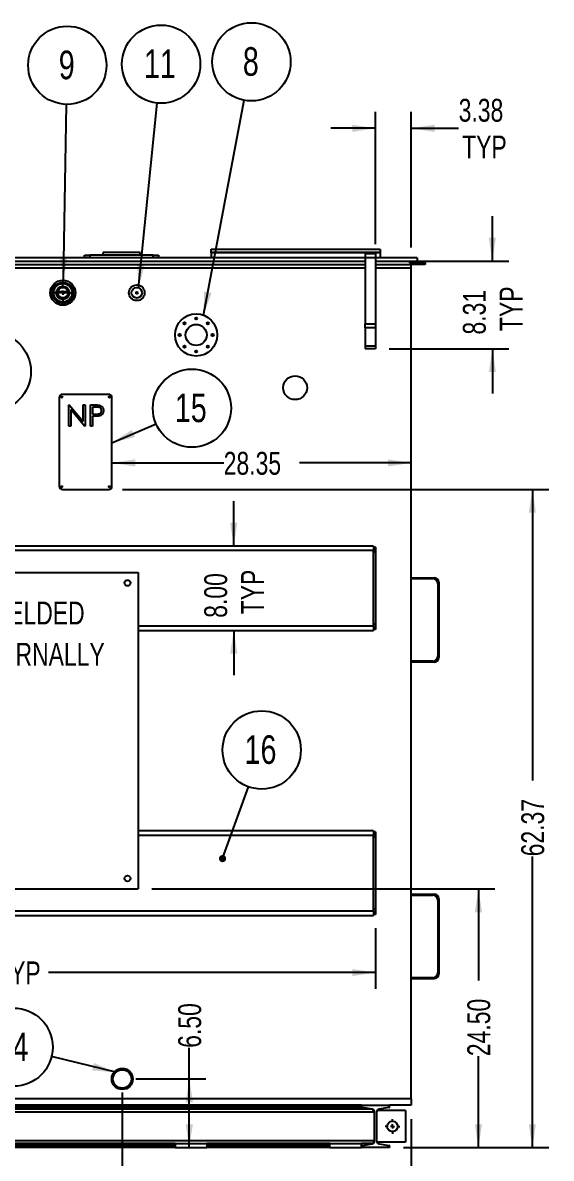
# Model space of a CAD drawing. Header units: inches. Extents: x 0 to 16.5, y 0 to 11.7.
# Drawn here: x 6.545 to 8.471, y 2.153 to 6.292 of the extents above; entities that cross this region are included whole.
import ezdxf

# ---------------------------------------------------------------- set-up
doc = ezdxf.new("R2010")
doc.units = ezdxf.units.IN
doc.header["$MEASUREMENT"] = 0
doc.layers.add('FORMAT', color=7, linetype='Continuous')
doc.styles.add('SLDTEXTSTYLE0', font='TXT', dxfattribs={"width": 0.75})
doc.dimstyles.new('SLDDIMSTYLE0', dxfattribs={"dimtxt": 0.084961, "dimasz": 0.084961, "dimexe": 0, "dimexo": 0.0625, "dimgap": 0.02124, "dimtad": 0, "dimlfac": 26, "dimrnd": 1e-09, "dimzin": 4, "dimdsep": 46, "dimtxsty": 'SLDTEXTSTYLE0', "dimsah": 1, "dimcen": 0.09, "dimadec": 0, "dimazin": 1, "dimtfac": 1, "dimtmove": 0, "dimatfit": 0, "dimfxl": 0, "dimfrac": 2, "dimtolj": 1, "dimtzin": 12, "dimarcsym": 0})
doc.dimstyles.new('SLDDIMSTYLE1', dxfattribs={"dimtxt": 0.084961, "dimasz": 0.084961, "dimexe": 0, "dimexo": 0.0625, "dimgap": 0.02124, "dimtad": 0, "dimlfac": 26, "dimrnd": 1e-09, "dimzin": 12, "dimdsep": 46, "dimtxsty": 'SLDTEXTSTYLE0', "dimsah": 1, "dimcen": 0.09, "dimadec": 0, "dimazin": 3, "dimtfac": 1, "dimtofl": 0, "dimtmove": 0, "dimatfit": 3, "dimfxl": 0, "dimfrac": 2, "dimtolj": 1, "dimtzin": 12, "dimarcsym": 0})
doc.dimstyles.new('SLDDIMSTYLE2', dxfattribs={"dimtxt": 0.084961, "dimasz": 0.084961, "dimexe": 0, "dimexo": 0.0625, "dimgap": 0.02124, "dimtad": 0, "dimlfac": 26, "dimrnd": 1e-09, "dimzin": 12, "dimdsep": 46, "dimtxsty": 'SLDTEXTSTYLE0', "dimsah": 1, "dimcen": 0.09, "dimadec": 0, "dimazin": 3, "dimtfac": 1, "dimtmove": 0, "dimatfit": 0, "dimfxl": 0, "dimfrac": 2, "dimtolj": 1, "dimtzin": 12, "dimarcsym": 0})
doc.dimstyles.new('SLDDIMSTYLE3', dxfattribs={"dimtxt": 0.084961, "dimasz": 0.084961, "dimexe": 0, "dimexo": 0.0625, "dimgap": 0.02124, "dimtad": 0, "dimlfac": 26, "dimrnd": 1e-09, "dimzin": 4, "dimdsep": 46, "dimtxsty": 'SLDTEXTSTYLE0', "dimsah": 1, "dimcen": 0.09, "dimadec": 0, "dimazin": 1, "dimtfac": 1, "dimtofl": 0, "dimtmove": 0, "dimatfit": 3, "dimfxl": 0, "dimfrac": 2, "dimtolj": 1, "dimtzin": 12, "dimarcsym": 0})
doc.dimstyles.new('SLDDIMSTYLE4', dxfattribs={"dimtxt": 0.18, "dimasz": 0.084961, "dimexe": 0, "dimexo": 0.0625, "dimgap": 0, "dimtad": 0, "dimtih": 1, "dimtoh": 1, "dimdec": 0, "dimrnd": 1e-09, "dimzin": 0, "dimdsep": 46, "dimtxsty": 'Standard', "dimsah": 1, "dimcen": 0.09, "dimadec": 0, "dimazin": 0, "dimtfac": 0.084961, "dimtdec": 0, "dimtofl": 0, "dimtmove": 0, "dimatfit": 3, "dimfxl": 0, "dimfrac": 2, "dimtolj": 1, "dimtzin": 0, "dimarcsym": 0})
doc.dimstyles.new('SLDDIMSTYLE5', dxfattribs={"dimtxt": 0.18, "dimasz": 0.026142, "dimexe": 0, "dimexo": 0.0625, "dimgap": 0, "dimtad": 0, "dimtih": 1, "dimtoh": 1, "dimdec": 0, "dimrnd": 1e-09, "dimzin": 0, "dimdsep": 46, "dimtxsty": 'Standard', "dimblk1": 'DOT', "dimblk2": 'DOT', "dimsah": 1, "dimcen": 0.09, "dimadec": 0, "dimazin": 0, "dimtfac": 0.026142, "dimtdec": 0, "dimtofl": 0, "dimtmove": 0, "dimatfit": 3, "dimldrblk": 'DOT', "dimfxl": 0, "dimfrac": 2, "dimtolj": 1, "dimtzin": 0, "dimarcsym": 0})

# ---------------------------------------------------------------- blocks, each defined once
blk = doc.blocks.new('Drawing View39')
at = {"color": 7, "linetype": 'Continuous', "lineweight": 25}
for p, q in [((0.4567, 0.7813), (0.4567, 0.7909)), ((0.5913, 0.7909), (0.4567, 0.7909)), ((0.5913, 0.7813), (0.5913, 0.7909)), ((0.851, 0.8029), (1.4663, 0.8029)), ((0.851, 0.7909), (0.851, 0.8029)), ((0.851, 0.7909), (1.4663, 0.7909)), ((0.851, 0.7909), (0.851, 0.7716)), ((1.4663, 0.7909), (0.851, 0.7909)), ((1.4663, 0.8029), (1.4663, 0.7909)), ((1.4663, 0.7909), (1.4663, 0.7716)), ((1.4111, 0.7716), (-1.3966, 0.7716)), ((-1.3966, 0.7596), (1.4111, 0.7596)), ((-1.3966, 0.7476), (1.4111, 0.7476)), ((0.3894, 0.7716), (0.3894, 0.7813)), ((0.3894, 0.7813), (0.4087, 0.7813)), ((0.4087, 0.7813), (0.4087, 0.7716)), ((0.6394, 0.7813), (0.4087, 0.7813)), ((0.6394, 0.7716), (0.6394, 0.7813)), ((0.6394, 0.7813), (0.6587, 0.7813)), ((0.6587, 0.7813), (0.6587, 0.7716)), ((1.4495, 0.7861), (1.4111, 0.7861)), ((1.4111, 0.7861), (1.4111, 0.7716)), ((1.4495, 0.7716), (1.4111, 0.7716)), ((1.4111, 0.7716), (1.4111, 0.5312)), ((1.4495, 0.7861), (1.4495, 0.7716)), ((1.4495, 0.7716), (1.4495, 0.5312)), ((1.601, 0.7716), (1.4495, 0.7716)), ((1.4495, 0.7596), (1.5793, 0.7596)), ((1.4495, 0.7476), (1.5793, 0.7476)), ((1.5745, 0.7524), (1.5745, 0.7596)), ((1.5745, 0.7596), (1.6298, 0.7596)), ((1.5745, 0.7524), (1.6298, 0.7524)), ((1.5793, 0.7596), (1.5793, 0.7476)), ((1.6298, 0.7476), (1.5793, 0.7476)), ((1.5793, 0.7356), (1.5793, 0.7476)), ((1.601, 0.7716), (1.601, 0.7596)), ((1.6298, 0.7524), (1.6298, 0.7596)), ((1.6298, 0.7524), (1.6298, 0.7476)), ((-1.3966, 0.7356), (1.4111, 0.7356)), ((1.4495, 0.7356), (1.5793, 0.7356)), ((1.5793, -2.2933), (1.5793, 0.7356)), ((0.3293, 0.6442), (0.2909, 0.6442)), ((0.2915, 0.649), (0.3287, 0.649)), ((0.5832, 0.6442), (0.5755, 0.6442)), ((1.4111, 0.5312), (1.4495, 0.5312)), ((1.4111, 0.5168), (1.4111, 0.5312)), ((1.4495, 0.5168), (1.4111, 0.5168)), ((1.4111, 0.5168), (1.4111, 0.4494)), ((1.4495, 0.5312), (1.4495, 0.5168)), ((1.4495, 0.5168), (1.4495, 0.4494)), ((1.4495, 0.4494), (1.4111, 0.4494)), ((1.4111, 0.4494), (1.4111, 0.4399)), ((1.4495, 0.4399), (1.4111, 0.4399)), ((1.4495, 0.4494), (1.4495, 0.4399)), ((0.2967, 0.2618), (0.2967, -0.0603)), ((0.477, 0.2738), (0.3087, 0.2738)), ((0.489, -0.0603), (0.489, 0.2618)), ((0.3317, 0.1585), (0.3317, 0.2354)), ((0.3317, 0.2354), (0.3331, 0.2354)), ((0.3331, 0.2354), (0.384, 0.1748)), ((0.3386, 0.2189), (0.3386, 0.1585)), ((0.3893, 0.1585), (0.3386, 0.2189)), ((0.384, 0.1748), (0.384, 0.2354)), ((0.384, 0.2354), (0.3909, 0.2354)), ((0.3909, 0.2354), (0.3909, 0.1585)), ((0.4106, 0.2354), (0.4257, 0.2354)), ((0.4106, 0.1585), (0.4106, 0.2354)), ((0.4315, 0.2275), (0.4175, 0.2275)), ((0.4175, 0.2275), (0.4175, 0.2019)), ((0.4175, 0.2019), (0.4309, 0.2017)), ((0.423, 0.194), (0.4175, 0.194)), ((0.4175, 0.194), (0.4175, 0.1585)), ((0.3386, 0.1585), (0.3317, 0.1585)), ((0.3909, 0.1585), (0.3893, 0.1585)), ((0.4175, 0.1585), (0.4106, 0.1585)), ((0.3087, -0.0723), (0.477, -0.0723)), ((1.4423, -0.2788), (-1.4279, -0.2788)), ((1.4423, -0.2788), (1.4423, -0.2957)), ((1.4495, -0.2825), (1.4423, -0.2825)), ((1.4495, -0.2825), (1.4495, -0.3017)), ((1.4423, -0.2957), (-1.4279, -0.2957)), ((1.4423, -0.5697), (1.4423, -0.2957)), ((1.4495, -0.3017), (1.4423, -0.3017)), ((1.4495, -0.3017), (1.4495, -0.5637)), ((-0.5697, -0.375), (0.5841, -0.375)), ((0.5841, -0.375), (0.5841, -1.5288)), ((1.5793, -0.3942), (1.6635, -0.3942)), ((1.5793, -0.3978), (1.6575, -0.3978)), ((1.6635, -0.3988), (1.6635, -0.3942)), ((1.6757, -0.4111), (1.6803, -0.4111)), ((1.6803, -0.4111), (1.6803, -0.6851)), ((1.6767, -0.4171), (1.6767, -0.6791)), ((0.5841, -0.5697), (1.4423, -0.5697)), ((1.4495, -0.5637), (1.4423, -0.5637)), ((1.4423, -0.5697), (1.4423, -0.5865)), ((1.4495, -0.5637), (1.4495, -0.5829)), ((0.5841, -0.5865), (1.4423, -0.5865)), ((1.4495, -0.5829), (1.4423, -0.5829)), ((1.6575, -0.6983), (1.5793, -0.6983)), ((1.6635, -0.7019), (1.5793, -0.7019)), ((1.6635, -0.6974), (1.6635, -0.7019)), ((1.6757, -0.6851), (1.6803, -0.6851)), ((1.4423, -1.3173), (0.5841, -1.3173)), ((1.4423, -1.3173), (1.4423, -1.3341)), ((1.4495, -1.3209), (1.4423, -1.3209)), ((1.4495, -1.3209), (1.4495, -1.3401)), ((1.4423, -1.3341), (0.5841, -1.3341)), ((1.4423, -1.6082), (1.4423, -1.3341)), ((1.4495, -1.3401), (1.4423, -1.3401)), ((1.4495, -1.3401), (1.4495, -1.6022)), ((-0.5697, -1.5288), (0.5841, -1.5288)), ((1.5793, -1.5481), (1.6635, -1.5481)), ((1.5793, -1.5517), (1.6575, -1.5517)), ((1.6635, -1.5526), (1.6635, -1.5481)), ((1.6757, -1.5649), (1.6803, -1.5649)), ((1.6767, -1.5709), (1.6767, -1.8329)), ((1.6803, -1.5649), (1.6803, -1.8389)), ((-1.4279, -1.6082), (1.4423, -1.6082)), ((1.4495, -1.6022), (1.4423, -1.6022)), ((1.4423, -1.6082), (1.4423, -1.625)), ((1.4495, -1.6022), (1.4495, -1.6214)), ((-1.4279, -1.625), (1.4423, -1.625)), ((1.4495, -1.6214), (1.4423, -1.6214)), ((1.6575, -1.8522), (1.5793, -1.8522)), ((1.6635, -1.8558), (1.5793, -1.8558)), ((1.6635, -1.8512), (1.6635, -1.8558)), ((1.6757, -1.8389), (1.6803, -1.8389)), ((1.5793, -2.2933), (-1.5649, -2.2933)), ((1.3983, -2.3173), (-1.3839, -2.3173)), ((1.3983, -2.321), (1.3983, -2.3173)), ((1.3983, -2.3173), (1.5007, -2.3173)), ((1.5007, -2.3173), (1.5007, -2.321)), ((1.5793, -2.3173), (1.5007, -2.3173)), ((1.5793, -2.2933), (1.5793, -2.3173)), ((1.4458, -2.3423), (-1.4314, -2.3423)), ((1.4371, -2.3317), (-1.4227, -2.3317)), ((1.3994, -2.3248), (-1.3849, -2.3248)), ((1.3983, -2.3206), (-1.3839, -2.3206)), ((1.3983, -2.321), (1.3983, -2.3246)), ((1.3983, -2.3246), (1.3994, -2.3248)), ((1.3994, -2.3248), (1.4018, -2.3252)), ((1.4365, -2.331), (1.4018, -2.3252)), ((1.4371, -2.3317), (1.4365, -2.331)), ((1.4458, -2.342), (1.4371, -2.3317)), ((1.4458, -2.4465), (1.4458, -2.342)), ((1.4532, -2.342), (1.4532, -2.4465)), ((1.559, -2.3365), (1.4547, -2.3365)), ((1.4972, -2.3252), (1.4626, -2.331)), ((1.559, -2.3365), (1.559, -2.4519)), ((1.4458, -2.4462), (-1.4314, -2.4462)), ((0.7188, -2.4568), (0.065, -2.4568)), ((0.7188, -2.4637), (0.065, -2.4637)), ((0.7188, -2.4678), (0.065, -2.4678)), ((0.7188, -2.4712), (0.065, -2.4712)), ((0.7188, -2.4567), (0.8342, -2.4567)), ((0.7188, -2.4567), (0.7188, -2.4712)), ((0.7188, -2.4712), (0.8342, -2.4712)), ((0.8342, -2.4567), (0.8342, -2.4712)), ((1.2829, -2.4568), (0.8342, -2.4568)), ((1.2829, -2.4637), (0.8342, -2.4637)), ((1.2829, -2.4678), (0.8342, -2.4678)), ((1.2829, -2.4712), (0.8342, -2.4712)), ((1.2829, -2.4712), (1.2829, -2.4567)), ((1.2829, -2.4567), (1.3983, -2.4567)), ((1.2829, -2.4712), (1.3983, -2.4712)), ((1.3983, -2.4712), (1.3983, -2.4567)), ((1.4371, -2.4568), (1.3983, -2.4568)), ((1.3994, -2.4637), (1.3983, -2.4638)), ((1.3994, -2.4637), (1.3983, -2.4637)), ((1.3983, -2.4712), (1.3983, -2.4674)), ((1.5007, -2.4712), (1.3983, -2.4712)), ((1.4018, -2.4633), (1.3994, -2.4637)), ((1.4018, -2.4633), (1.4365, -2.4575)), ((1.4365, -2.4575), (1.4371, -2.4568)), ((1.4371, -2.4568), (1.4458, -2.4465)), ((1.559, -2.4519), (1.4547, -2.4519)), ((1.4626, -2.4575), (1.4972, -2.4633)), ((1.5007, -2.4674), (1.5007, -2.4712))]:
    blk.add_line(p, q, dxfattribs=at)
for centre, radius in [((0.3101, 0.6442), 0.0457), ((0.3101, 0.6442), 0.0385), ((0.3101, 0.6442), 0.0337), ((0.3101, 0.6442), 0.024), ((0.3101, 0.6442), 0.0192), ((0.5793, 0.6442), 0.0288), ((0.5793, 0.6442), 0.0192), ((0.5793, 0.6442), 0.00387), ((0.7957, 0.4904), 0.0769), ((0.7957, 0.5505), 0.00387), ((0.7532, 0.5329), 0.00387), ((0.7957, 0.4904), 0.0385), ((0.8382, 0.5329), 0.00387), ((0.7356, 0.4904), 0.00387), ((0.8558, 0.4904), 0.00387), ((0.7532, 0.4479), 0.00387), ((0.7957, 0.4303), 0.00387), ((0.8382, 0.4479), 0.00387), ((1.1563, 0.2981), 0.0433), ((0.3063, 0.2642), 0.0024), ((0.4794, 0.2642), 0.0024), ((0.3063, -0.0627), 0.0024), ((0.4794, -0.0627), 0.0024), ((0.5457, -0.4135), 0.0108), ((0.5457, -1.4904), 0.0108), ((0.5264, -2.2212), 0.0385), ((0.5264, -2.2212), 0.0337), ((1.5109, -2.3942), 0.0192)]:
    blk.add_circle(centre, radius, dxfattribs=at)
for centre, radius, start, end in [((0.3087, 0.2618), 0.012, 90, 180), ((0.477, 0.2618), 0.012, 0, 90), ((0.3087, -0.0603), 0.012, 180, 270), ((0.477, -0.0603), 0.012, 270, 0), ((1.6575, -0.4171), 0.0192, 0, 90), ((1.6635, -0.4111), 0.0168, 0, 90), ((1.6575, -0.6791), 0.0192, 270, 0), ((1.6635, -0.6851), 0.0168, 270, 0), ((1.6575, -1.5709), 0.0192, 0, 90), ((1.6635, -1.5649), 0.0168, 0, 90), ((1.6575, -1.8329), 0.0192, 270, 0), ((1.6635, -1.8389), 0.0168, 270, 0), ((1.4025, -2.321), 0.00423, 180, 260.537), ((1.4347, -2.342), 0.0112, 0, 80.537), ((1.4644, -2.342), 0.0112, 99.463, 180), ((1.4965, -2.321), 0.00423, 279.463, 0), ((1.4025, -2.4674), 0.00423, 99.463, 180), ((1.4347, -2.4465), 0.0112, 279.463, 0), ((1.4644, -2.4465), 0.0112, 180, 260.537), ((1.4965, -2.4674), 0.00423, 0, 80.537)]:
    blk.add_arc(centre, radius, start, end, dxfattribs=at)
for points, knots in [([(0.4257, 0.2354), (0.4289, 0.2353), (0.4335, 0.2353), (0.4394, 0.2349), (0.4419, 0.2345), (0.4432, 0.2342)], [0, 0, 0, 0, 0.560076, 0.780105, 1, 1, 1, 1]), ([(0.4309, 0.2017), (0.4325, 0.2017), (0.4355, 0.2018), (0.44, 0.2022), (0.444, 0.2033), (0.4472, 0.2055), (0.4493, 0.2082), (0.4508, 0.2113), (0.4509, 0.2136), (0.451, 0.2147)], [0, 0, 0, 0, 0.166925, 0.333806, 0.500185, 0.625077, 0.750072, 0.875017, 1, 1, 1, 1]), ([(0.451, 0.2147), (0.4509, 0.2158), (0.4508, 0.218), (0.4494, 0.2211), (0.4473, 0.2237), (0.4443, 0.2259), (0.4403, 0.227), (0.436, 0.2274), (0.433, 0.2275), (0.4315, 0.2275)], [0, 0, 0, 0, 0.124973, 0.24991, 0.374915, 0.499814, 0.666188, 0.833071, 1, 1, 1, 1]), ([(0.4579, 0.2147), (0.4578, 0.2131), (0.4577, 0.2097), (0.456, 0.2049), (0.4529, 0.2005), (0.4483, 0.197), (0.4445, 0.1958), (0.4426, 0.1952)], [0, 0, 0, 0, 0.18692, 0.373598, 0.560185, 0.779889, 1, 1, 1, 1]), ([(0.4432, 0.2342), (0.4448, 0.2337), (0.4479, 0.2327), (0.4519, 0.2298), (0.4554, 0.2258), (0.4576, 0.2206), (0.4578, 0.2167), (0.4579, 0.2147)], [0, 0, 0, 0, 0.186763, 0.373446, 0.560181, 0.779909, 1, 1, 1, 1]), ([(0.4426, 0.1952), (0.4408, 0.1949), (0.4371, 0.1943), (0.4306, 0.194), (0.4259, 0.194), (0.423, 0.194)], [0, 0, 0, 0, 0.279862, 0.559919, 1, 1, 1, 1])]:
    blk.add_open_spline(points, degree=3, knots=knots, dxfattribs=at)
blk = doc.blocks.new('_D_1')
at = {"layer": 'FORMAT'}
for p, q in [((4.8163, 2.2964), (4.8163, 1.7388)), ((7.9605, 2.2964), (7.9605, 1.7388)), ((4.8163, 1.7988), (6.2503, 1.7988)), ((7.9605, 1.7988), (6.5265, 1.7988))]:
    blk.add_line(p, q, dxfattribs=at)
for points in [[(4.8163, 1.7988), (4.9013, 1.7857), (4.9013, 1.8119)], [(7.9605, 1.7988), (7.8756, 1.8119), (7.8756, 1.7857)]]:
    blk.add_solid(points, dxfattribs=at)
at = {"layer": 'FORMAT', "insert": (6.2503, 1.8392), "char_height": 0.08333, "attachment_point": 1, "style": 'SLDTEXTSTYLE0'}
blk.add_mtext('81.75', dxfattribs=at)
blk = doc.blocks.new('_D_4')
at = {"layer": 'FORMAT'}
for p, q in [((7.0154, 3.1348), (8.2654, 3.1348)), ((8.2054, 3.1348), (8.2054, 2.8018)), ((8.2054, 2.1925), (8.2054, 2.5256)), ((7.9319, 2.1925), (8.2654, 2.1925))]:
    blk.add_line(p, q, dxfattribs=at)
for points in [[(8.2054, 3.1348), (8.1923, 3.0499), (8.2185, 3.0499)], [(8.2054, 2.1925), (8.2185, 2.2775), (8.1923, 2.2775)]]:
    blk.add_solid(points, dxfattribs=at)
at = {"layer": 'FORMAT', "insert": (8.165, 2.5256), "char_height": 0.08333, "attachment_point": 1, "rotation": 90, "style": 'SLDTEXTSTYLE0'}
blk.add_mtext('24.50', dxfattribs=at)
blk = doc.blocks.new('_D_7')
at = {"layer": 'FORMAT'}
for p, q in [((4.9461, 3.0115), (4.9461, 2.7703)), ((7.8307, 2.9923), (7.8307, 2.7703)), ((4.9461, 2.8303), (6.1379, 2.8303)), ((7.8307, 2.8303), (6.639, 2.8303))]:
    blk.add_line(p, q, dxfattribs=at)
for points in [[(4.9461, 2.8303), (5.0311, 2.8172), (5.0311, 2.8433)], [(7.8307, 2.8303), (7.7458, 2.8433), (7.7458, 2.8172)]]:
    blk.add_solid(points, dxfattribs=at)
at = {"layer": 'FORMAT', "char_height": 0.08333, "attachment_point": 1, "style": 'SLDTEXTSTYLE0'}
for s, insert in [('75.00', (6.1379, 2.8706)), ('TYP', (6.448, 2.8706))]:
    blk.add_mtext(s, dxfattribs=dict(at, insert=insert))
blk = doc.blocks.new('_D_9')
at = {"layer": 'FORMAT'}
for p, q in [((7.8307, 5.4853), (7.8307, 5.9673)), ((7.9605, 5.4733), (7.9605, 5.9673)), ((7.8307, 5.9073), (7.6673, 5.9073)), ((7.9605, 5.9073), (8.1334, 5.9073))]:
    blk.add_line(p, q, dxfattribs=at)
for points in [[(7.8307, 5.9073), (7.7458, 5.9203), (7.7458, 5.8942)], [(7.9605, 5.9073), (8.0455, 5.8942), (8.0455, 5.9203)]]:
    blk.add_solid(points, dxfattribs=at)
at = {"layer": 'FORMAT', "char_height": 0.08333, "attachment_point": 1, "style": 'SLDTEXTSTYLE0'}
for s, insert in [('3.38', (8.1334, 6.0147)), ('TYP', (8.1461, 5.8806))]:
    blk.add_mtext(s, dxfattribs=dict(at, insert=insert))
blk = doc.blocks.new('_D_10')
at = {"layer": 'FORMAT'}
for p, q in [((8.2561, 5.4233), (8.2561, 5.5867)), ((8.0105, 5.4233), (8.3161, 5.4233)), ((7.8807, 5.1036), (8.3161, 5.1036)), ((8.2561, 5.1036), (8.2561, 4.9402))]:
    blk.add_line(p, q, dxfattribs=at)
for points in [[(8.2561, 5.4233), (8.2692, 5.5082), (8.2431, 5.5082)], [(8.2561, 5.1036), (8.2431, 5.0186), (8.2692, 5.0186)]]:
    blk.add_solid(points, dxfattribs=at)
at = {"layer": 'FORMAT', "char_height": 0.08333, "attachment_point": 1, "rotation": 90, "style": 'SLDTEXTSTYLE0'}
for s, insert in [('8.31', (8.1487, 5.1556)), ('TYP', (8.2828, 5.1684))]:
    blk.add_mtext(s, dxfattribs=dict(at, insert=insert))
blk = doc.blocks.new('_D_11')
at = {"layer": 'FORMAT'}
for p, q in [((7.152, 2.4425), (7.152, 2.5559)), ((6.9577, 2.4425), (7.212, 2.4425)), ((7.152, 2.1925), (7.152, 2.4425))]:
    blk.add_line(p, q, dxfattribs=at)
for points in [[(7.152, 2.4425), (7.1389, 2.3576), (7.1651, 2.3576)], [(7.152, 2.1925), (7.1651, 2.2775), (7.1389, 2.2775)]]:
    blk.add_solid(points, dxfattribs=at)
at = {"layer": 'FORMAT', "insert": (7.1116, 2.5559), "char_height": 0.08333, "attachment_point": 1, "rotation": 90, "style": 'SLDTEXTSTYLE0'}
blk.add_mtext('6.50', dxfattribs=at)
blk = doc.blocks.new('_D_12')
at = {"layer": 'FORMAT'}
for p, q in [((6.9082, 4.5914), (8.4619, 4.5914)), ((8.4019, 4.5914), (8.4019, 3.5301)), ((8.4019, 2.1925), (8.4019, 3.2538)), ((7.9319, 2.1925), (8.4619, 2.1925))]:
    blk.add_line(p, q, dxfattribs=at)
for points in [[(8.4019, 4.5914), (8.3888, 4.5064), (8.4149, 4.5064)], [(8.4019, 2.1925), (8.4149, 2.2775), (8.3888, 2.2775)]]:
    blk.add_solid(points, dxfattribs=at)
at = {"layer": 'FORMAT', "insert": (8.3615, 3.2538), "char_height": 0.08333, "attachment_point": 1, "rotation": 90, "style": 'SLDTEXTSTYLE0'}
blk.add_mtext('62.37', dxfattribs=at)
blk = doc.blocks.new('_D_13')
at = {"layer": 'FORMAT'}
for p, q in [((6.8702, 4.6877), (7.2773, 4.6877)), ((7.9605, 4.6877), (7.5535, 4.6877))]:
    blk.add_line(p, q, dxfattribs=at)
for points in [[(6.8702, 4.6877), (6.9552, 4.6746), (6.9552, 4.7007)], [(7.9605, 4.6877), (7.8756, 4.7007), (7.8756, 4.6746)]]:
    blk.add_solid(points, dxfattribs=at)
at = {"layer": 'FORMAT', "insert": (7.2773, 4.728), "char_height": 0.08333, "attachment_point": 1, "style": 'SLDTEXTSTYLE0'}
blk.add_mtext('28.35', dxfattribs=at)
blk = doc.blocks.new('_D_18')
at = {"layer": 'FORMAT'}
for p, q in [((7.3138, 4.3848), (7.3138, 4.5482)), ((7.3138, 4.0771), (7.3138, 3.9137))]:
    blk.add_line(p, q, dxfattribs=at)
for points in [[(7.3138, 4.3848), (7.3269, 4.4698), (7.3008, 4.4698)], [(7.3138, 4.0771), (7.3008, 3.9922), (7.3269, 3.9922)]]:
    blk.add_solid(points, dxfattribs=at)
at = {"layer": 'FORMAT', "char_height": 0.08333, "attachment_point": 1, "rotation": 90, "style": 'SLDTEXTSTYLE0'}
for s, insert in [('8.00', (7.2064, 4.1232)), ('TYP', (7.3405, 4.1359))]:
    blk.add_mtext(s, dxfattribs=dict(at, insert=insert))
blk = doc.blocks.new('_D_19')
at = {"layer": 'FORMAT'}
for p, q in [((6.9077, 2.3925), (6.9077, 1.9718)), ((7.9605, 2.2964), (7.9605, 1.9718)), ((6.9077, 2.0318), (7.296, 2.0318)), ((7.9605, 2.0318), (7.5722, 2.0318))]:
    blk.add_line(p, q, dxfattribs=at)
for points in [[(6.9077, 2.0318), (6.9926, 2.0188), (6.9926, 2.0449)], [(7.9605, 2.0318), (7.8756, 2.0449), (7.8756, 2.0188)]]:
    blk.add_solid(points, dxfattribs=at)
at = {"layer": 'FORMAT', "insert": (7.296, 2.0722), "char_height": 0.08333, "attachment_point": 1, "style": 'SLDTEXTSTYLE0'}
blk.add_mtext('27.38', dxfattribs=at)
blk = doc.blocks.new('SW_NOTE_0_2')
at = {"layer": 'FORMAT', "color": 0}
blk.add_circle((0.0026, 0.1426), 0.1426, dxfattribs=at)
at = {"layer": 'FORMAT', "color": 0, "insert": (0.0005, 0.1961), "char_height": 0.1042, "attachment_point": 2, "style": 'SLDTEXTSTYLE0'}
blk.add_mtext('9', dxfattribs=at)
blk = doc.blocks.new('SW_NOTE_0_3')
at = {"layer": 'FORMAT', "color": 0}
blk.add_circle((0.0143, 0.1419), 0.1426, dxfattribs=at)
at = {"layer": 'FORMAT', "color": 0, "insert": (0.0101, 0.1954), "char_height": 0.10417, "attachment_point": 2, "style": 'SLDTEXTSTYLE0'}
blk.add_mtext('11', dxfattribs=at)
blk = doc.blocks.new('SW_NOTE_0_9')
at = {"layer": 'FORMAT', "color": 0}
blk.add_circle((0.0483, 0.1342), 0.1426, dxfattribs=at)
at = {"layer": 'FORMAT', "color": 0, "insert": (0.0441, 0.1877), "char_height": 0.10417, "attachment_point": 2, "style": 'SLDTEXTSTYLE0'}
blk.add_mtext('16', dxfattribs=at)
blk = doc.blocks.new('_Dot')
at = {"color": 0, "linetype": 'ByBlock', "lineweight": -2}
blk.add_line((-0.5, 0), (-1, 0), dxfattribs=at)
at = {"color": 0, "linetype": 'ByBlock', "const_width": 0.5}
blk.add_lwpolyline([(-0.25, 0, 1), (0.25, 0, 1)], format="xyb", close=True, dxfattribs=at)
blk = doc.blocks.new('SW_NOTE_0_10')
at = {"layer": 'FORMAT', "color": 0}
blk.add_circle((0.0265, 0.1402), 0.1426, dxfattribs=at)
at = {"layer": 'FORMAT', "color": 0, "insert": (0.0244, 0.1936), "char_height": 0.1042, "attachment_point": 2, "style": 'SLDTEXTSTYLE0'}
blk.add_mtext('8', dxfattribs=at)
blk = doc.blocks.new('SW_NOTE_0_11')
at = {"layer": 'FORMAT', "color": 0}
blk.add_circle((0.1309, 0.0566), 0.1426, dxfattribs=at)
at = {"layer": 'FORMAT', "color": 0, "insert": (0.1267, 0.11), "char_height": 0.10417, "attachment_point": 2, "style": 'SLDTEXTSTYLE0'}
blk.add_mtext('15', dxfattribs=at)
blk = doc.blocks.new('SW_NOTE_0_12')
at = {"layer": 'FORMAT', "color": 0}
blk.add_circle((0.02, 0.1412), 0.1426, dxfattribs=at)
at = {"layer": 'FORMAT', "color": 0, "insert": (0.0158, 0.1947), "char_height": 0.10417, "attachment_point": 2, "style": 'SLDTEXTSTYLE0'}
blk.add_mtext('10', dxfattribs=at)
blk = doc.blocks.new('SW_NOTE_0_14')
at = {"layer": 'FORMAT', "color": 0}
blk.add_circle((-0.1385, 0.0341), 0.1426, dxfattribs=at)
at = {"layer": 'FORMAT', "color": 0, "insert": (-0.1427, 0.0875), "char_height": 0.10417, "attachment_point": 2, "style": 'SLDTEXTSTYLE0'}
blk.add_mtext('14', dxfattribs=at)
blk = doc.blocks.new('SW_NOTE_0_17')
at = {"layer": 'FORMAT', "color": 0, "char_height": 0.08333, "attachment_point": 2, "style": 'SLDTEXTSTYLE0'}
for s, insert in [('WELDED', (0.207, 0.1074)), ('INTERNALLY', (0.2012, -0.0431))]:
    blk.add_mtext(s, dxfattribs=dict(at, insert=insert))
blk = doc.blocks.new('SW_CENTERMARKSYMBOL_1')
at = {"layer": 'FORMAT', "color": 0}
for p, q in [((-0.0154, 0), (-0.0269, 0)), ((0, 0), (-0.0077, 0)), ((0, 0.0154), (0, 0.0269)), ((0, 0), (0, 0.0077)), ((0, 0), (0, -0.0077)), ((0, 0), (0.0077, 0)), ((0.0154, 0), (0.0269, 0)), ((0, -0.0154), (0, -0.0269))]:
    blk.add_line(p, q, dxfattribs=at)
blk = doc.blocks.new('SW_CENTERMARKSYMBOL_2')
at = {"layer": 'FORMAT', "color": 0}
for p, q in [((-0.0154, 0), (-0.0413, 0)), ((0, 0), (-0.0077, 0)), ((0, 0.0154), (0, 0.0413)), ((0, 0), (0, 0.0077)), ((0, 0), (0, -0.0077)), ((0, 0), (0.0077, 0)), ((0.0154, 0), (0.0413, 0)), ((0, -0.0154), (0, -0.0413))]:
    blk.add_line(p, q, dxfattribs=at)

msp = doc.modelspace()

# ---------------------------------------------------------------- block references
at = {"color": 7, "linetype": 'Continuous', "lineweight": 25}
msp.add_blockref('Drawing View39', (6.38122, 4.66367), dxfattribs=at)
at = {"layer": 'FORMAT'}
for name, p in [('SW_NOTE_0_10', (7.35178, 6.00933)), ('SW_NOTE_0_2', (6.70487, 5.99438)), ('SW_NOTE_0_3', (7.03484, 5.99924)), ('SW_CENTERMARKSYMBOL_2', (6.69131, 5.3079)), ('SW_NOTE_0_12', (6.4125, 4.87925)), ('SW_NOTE_0_11', (7.03067, 4.83056)), ('SW_NOTE_0_17', (6.38495, 4.07474)), ('SW_NOTE_0_9', (7.36741, 3.50727)), ('SW_NOTE_0_14', (6.6502, 2.52421)), ('SW_CENTERMARKSYMBOL_1', (7.89214, 2.26944))]:
    msp.add_blockref(name, p, dxfattribs=at)

# ---------------------------------------------------------------- dimensions: what is measured, and where the dimension line sits
for base, p1, p2, text, dimstyle, picture, middle in [((7.96054, 5.90728), (7.83073, 5.4353), (7.96054, 5.42328), '<>\\PTYP', 'SLDDIMSTYLE2', '_D_9', (8.24116, 5.90728)), ((7.83073, 2.83027), (4.94612, 3.0615), (7.83073, 3.04227), '<> TYP', 'SLDDIMSTYLE3', '_D_7', (6.38843, 2.83027))]:
    dim = msp.add_linear_dim(base=base, p1=p1, p2=p2, text=text, dimstyle=dimstyle, dxfattribs=at)
    dim.commit()
    dim.dimension.update_dxf_attribs({"geometry": picture, "text_midpoint": middle, "dimtype": 160})
for base, p1, p2, dimstyle, picture, middle in [((8.25613, 5.10357), (7.96054, 5.42328), (7.83073, 5.10357), 'SLDDIMSTYLE2', '_D_10', (8.25613, 5.26343)), ((7.31383, 4.07713), (7.82352, 4.38482), (7.82352, 4.07713), 'SLDDIMSTYLE0', '_D_18', (7.31383, 4.23098))]:
    dim = msp.add_linear_dim(base=base, p1=p1, p2=p2, angle=90, text='<>\\PTYP', dimstyle=dimstyle, dxfattribs=at)
    dim.commit()
    dim.dimension.update_dxf_attribs({"geometry": picture, "text_midpoint": middle, "dimtype": 160})
for base, p1, p2, picture, middle in [((7.96054, 4.68767), (6.8702, 4.60338), (7.96054, 5.42328), '_D_13', (7.41537, 4.68767)), ((7.96054, 2.03182), (6.90766, 2.44251), (7.96054, 2.34636), '_D_19', (7.4341, 2.03182)), ((7.96054, 1.79881), (4.81631, 2.34636), (7.96054, 2.34636), '_D_1', (6.38843, 1.79881))]:
    dim = msp.add_linear_dim(base=base, p1=p1, p2=p2, dimstyle='SLDDIMSTYLE1', dxfattribs=at)
    dim.commit()
    dim.dimension.update_dxf_attribs({"geometry": picture, "text_midpoint": middle, "dimtype": 160})
for base, p1, p2, dimstyle, picture, middle in [((8.40185, 2.19251), (6.85818, 4.59136), (7.88195, 2.19251), 'SLDDIMSTYLE1', '_D_12', (8.40185, 3.39194)), ((8.20541, 3.13482), (7.88195, 2.19251), (6.96535, 3.13482), 'SLDDIMSTYLE3', '_D_4', (8.20541, 2.66367)), ((7.15199, 2.19251), (6.90766, 2.44251), (7.88195, 2.19251), 'SLDDIMSTYLE3', '_D_11', (7.15199, 2.66367))]:
    dim = msp.add_linear_dim(base=base, p1=p1, p2=p2, angle=90, dimstyle=dimstyle, dxfattribs=at)
    dim.commit()
    dim.dimension.update_dxf_attribs({"geometry": picture, "text_midpoint": middle, "dimtype": 160})

# ---------------------------------------------------------------- leaders
for points, dimstyle in [([(7.20392, 5.22607), (7.35178, 6.00933)], 'SLDDIMSTYLE4'), ([(6.69306, 5.35354), (6.70487, 5.99438)], 'SLDDIMSTYLE4'), ([(6.96711, 5.32597), (7.03484, 5.99924)], 'SLDDIMSTYLE4'), ([(6.8702, 4.76119), (7.03067, 4.83056)], 'SLDDIMSTYLE4'), ([(7.27315, 3.2455), (7.36741, 3.50727)], 'SLDDIMSTYLE5'), ([(6.8842, 2.46665), (6.6502, 2.52421)], 'SLDDIMSTYLE4')]:
    msp.add_leader(points, dimstyle=dimstyle, dxfattribs=at)

doc.saveas('drawing.dxf')
